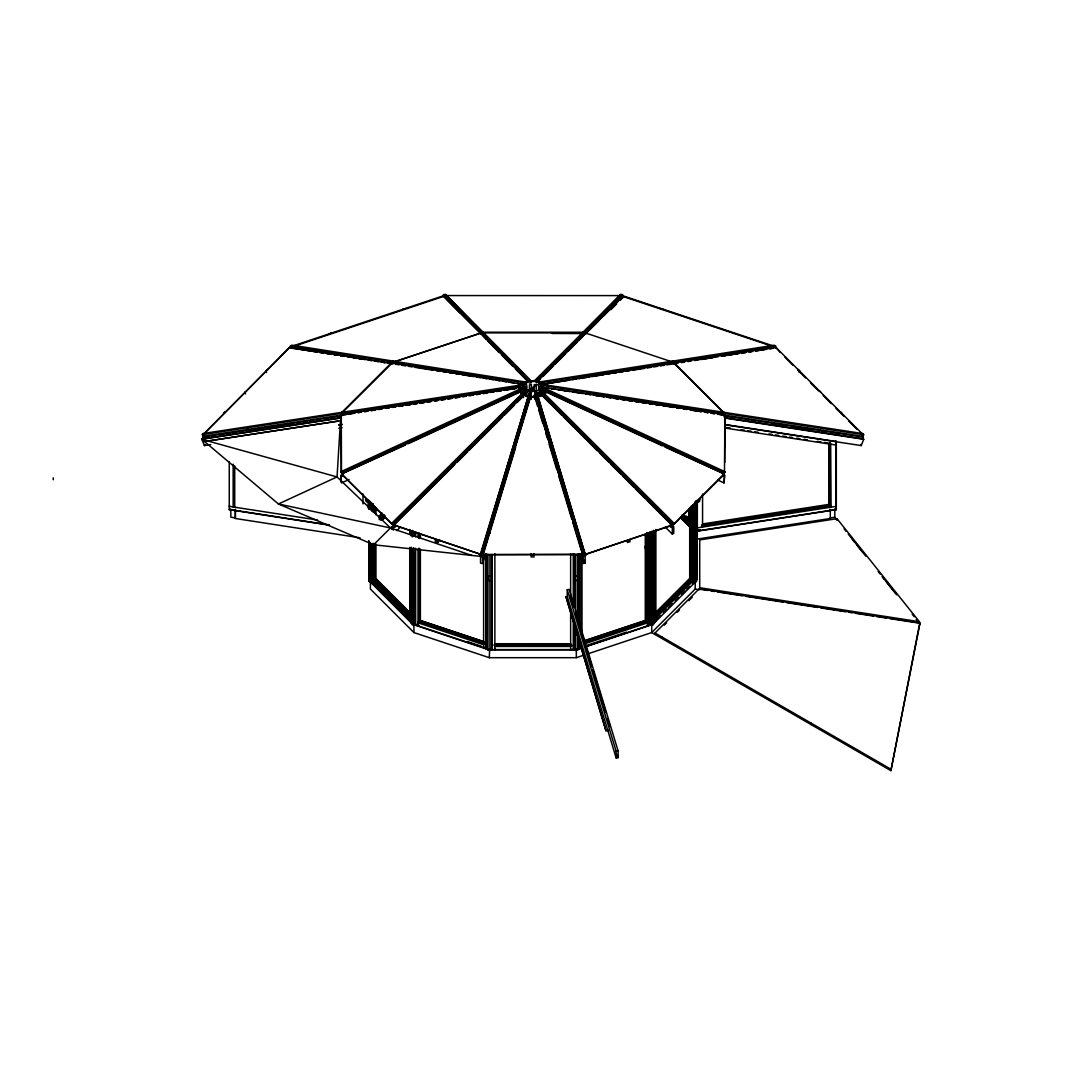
<?xml version="1.0" encoding="UTF-8"?>
<svg xmlns="http://www.w3.org/2000/svg" width="1065" height="1065" viewBox="0 0 1065 1065"><rect width="100%" height="100%" fill="white"/><g stroke="black" fill="none" stroke-linecap="round" stroke-linejoin="round"><path stroke-width="1.5" d="M519.334 390.815L519.094 387.487L341.279 414.578L341.479 473.02M341.199 472.394L340.986 415.377M368.783 578.495L368.796 541.206M446.035 295.564L620.389 295.604M482.605 332.879L446.035 294.912M490.805 649.597L490.805 648.692M573.343 648.878L573.343 649.783L492.163 649.77L492.163 648.865M494.866 648.865L494.866 649.77L494.866 553.64M519.094 390.296L519.094 387.487M570.64 648.878L570.64 649.783L570.64 612.308M574.701 648.705L574.701 649.61L577.696 649.131M620.389 294.938L583.726 332.906L482.884 332.879L487.53 337.552M695.245 578.561L696.816 578.561L696.843 529.931L695.259 529.931M724.732 462.49L724.706 414.658L546.625 387.913M724.972 471.955L724.44 473.086L724.999 415.443M536.254 383.027L536.427 381.07L585.337 332.094L583.407 331.787L534.484 380.764L536.427 381.07M585.337 332.094L585.071 334.144L622.373 296.603L622.546 294.659L620.589 294.353L583.287 331.894L585.257 332.2L622.546 294.659M534.803 392.439L583.114 554.519L586.362 554.013L586.189 555.185L581.61 555.89L583.301 553.347L534.803 392.439L536.733 392.146L585.058 554.213M536.733 392.146L537.785 397.391M540.434 382.761L537.745 381.177L585.164 334.037M585.67 333.718L623.305 295.91L772.697 345.752M623.305 295.91L603.256 316.292M588.892 653.497L651.7 632.57L890.899 770.661L919.787 622.852L699.252 588.745L655.002 632.996L655.002 634.474M890.899 770.661L919.88 623.81L916.299 619.324L919.401 623.185L889.887 618.632M673.226 363.897L673.719 362.06L775.613 346.045L775.12 347.896M673.506 363.844L673.999 362.007L672.574 361.181M537.865 396.46L585.218 554.319L672.108 525.378L542.085 395.062L537.758 396.859L540.567 395.927M586.416 554.199L672.228 524.978M480.488 553.907L528.213 396.513L523.993 395.102L393.637 524.925L480.608 554.306L393.637 524.925M482.512 556.849L480.541 556.542L480.541 563.199L482.512 563.505L482.512 556.849L515.606 447.526M530.476 398.416L531.435 395.248L531.435 397.911M482.512 563.505L485.387 554M480.794 554.199L529.518 392.2L531.462 392.492L482.725 554.506L479.463 554L479.649 555.171L484.216 555.877L482.552 553.334L531.462 392.492M528.879 396.087L529.518 392.2M482.751 554.625L530.623 396.859L535.495 396.859L583.074 554.652L482.751 554.625L583.074 554.266M799.136 372.444L799.709 370.647L797.925 369.289M543.536 384.172L673.972 363.178L723.747 412.741M862.903 434.44L775.773 347.243L780.219 352.475M550.179 403.648L539.103 392.413L539.582 391.135L541.007 390.322L673.919 523.155L670.551 527.082L674.385 523.887L673.439 524.433M541.007 390.322L539.103 392.413M672.015 525.245L673.919 523.155M724.2 415.164L724.346 412.381L542.524 384.452L542.365 387.247L548.515 388.193M542.365 387.247L542.524 384.452M607.756 397.285L607.915 394.516M723.801 415.11L723.934 412.328L863.129 433.615L863.662 434.746L862.983 436.41L725.438 415.363M862.464 435.279L863.342 437.169L862.663 438.82L725.105 417.786M725.132 424.775L861.199 445.583L863.728 439.312L863.209 438.181M662.124 445.742L541.939 390.083L543.123 387.5L724.839 471.662L722.616 476.468L723.295 475.017M543.616 394.476L546.252 391.601L724.067 473.872L665.093 447.127M546.252 391.601L544.428 393.664M723.508 475.11L673.679 524.473L724.067 473.872M723.654 474.245L724.839 471.662M340.547 415.297L203.002 436.344L202.323 434.68L202.856 433.548L523.354 384.638L523.487 387.42L518.895 388.113M340.88 417.706L203.322 438.753L202.643 437.089L203.522 435.212M210.777 444.611L204.413 445.583L201.884 439.312L202.417 438.181L208.926 437.183M202.936 437.049L203.468 435.918M204.413 445.583L204.946 444.451M229.667 505.476L229.255 506.354L317.543 520.013M328.992 525.098L229.255 509.669L229.667 508.79M235.631 509.23L235.112 510.361L229.667 509.523M342.185 415.044L342.051 412.248M523.541 389.111L524.06 387.98L519.174 388.725M489.913 533.272L490.326 532.38M487.956 649.53L486.532 649.051L486.958 554.585M584.179 655.068L576.325 657.691L489.288 657.691L489.714 648.678M490.326 648.931L489.913 649.836L491.963 648.931M689.068 509.403L688.576 510.468L690.972 510.827M696.39 507.153L696.909 506.021M696.39 511.746L696.909 510.614M724.067 482.938L724.586 475.15L724.067 482.938L718.023 480.142M541.939 390.083L542.458 388.951L546.145 390.669M543.123 387.5L542.604 388.632L724.32 472.793M341.772 415.097L341.625 412.328M523.487 387.42L523.354 384.638M437.861 542.444L437.848 540.701L435.305 539.848L435.319 541.606L437.861 542.444L439.605 539.636M223.464 413.539L224.582 411.982M610.857 309.702L616.688 303.845M620.176 300.317L623.677 296.802L622.373 296.603M540.008 376.158L535.336 380.831L530.463 380.831M542.338 373.815L551.683 364.47M554.013 362.127L563.358 352.768M565.688 350.438L576.192 339.908M578.535 337.578L583.194 332.892L581.969 332.812L583.221 333.731M537.625 381.816L539.955 379.473M543.443 375.972L552.762 366.613M555.078 364.283L565.555 353.753M567.885 351.423L577.19 342.065M579.52 339.722L585.457 333.252L586.669 333.545M540.82 386.076L543.177 383.72M540.727 386.582L543.083 384.225M388.219 363.059L391.494 363.564L289.787 347.283L202.763 435.026M203.934 433.868L289.787 347.283M341.878 412.341L391.281 362.979M342.251 412.661L392.066 363.125L522.343 384.252M378.714 516.485L382.162 513.05M378.94 518.096L382.814 514.209M379.153 519.693L384.185 514.661M380.524 520.146L385.117 515.567M381.589 520.359L385.037 516.898M382.734 519.747L385.037 517.444M519.707 386.102L522.143 383.666M486.758 554.439L486.758 648.013L485.96 648.811L415.67 625.355L416.455 624.569M418.798 625.355L418.012 626.14L418.012 548.981M484.415 647.24L483.616 648.026L483.616 557.727M655.215 613.094L690.932 577.376M655.228 613.24L689.694 578.801L693.794 580.172L655.894 618.046M656.333 612.548L690.932 577.936M655.454 614.851L691.917 578.388M655.667 616.449L693.288 578.854M652.872 623.291L655.228 620.935M657.158 619.018L660.646 615.517M663.455 612.708L666.983 609.18M668.807 607.37L672.308 603.868M675.223 600.94L678.751 597.412M681.627 594.55L685.128 591.062M686.978 589.185L689.335 586.828M653.484 623.904L654.296 623.092L654.296 531.155M653.164 622.266L654.536 622.719L695.139 582.129M696.39 580.984L695.565 581.81L695.565 501.362M695.139 501.695L695.219 589.052L651.7 632.57L651.7 624.463L585.75 646.442M664.32 625.155L666.65 622.825M677.127 612.348L679.457 610.019M688.775 600.7L692.263 597.199M392.453 524.393L391.481 523.834L395.315 527.042L391.96 523.115L525.165 390.456L526.589 391.268L527.082 392.546L517.071 402.517M391.973 523.967L342.211 474.591L392.186 524.419L437.742 478.345M440.085 476.002L449.47 466.643M451.813 464.3L460.027 456.113M463.555 452.612L471.768 444.411M475.283 440.91L483.497 432.723M487.011 429.208L495.225 421.021M498.753 417.507L506.967 409.319M510.481 405.805L518.695 397.618M393.864 525.205L393.371 523.927L526.589 391.268M341.08 418.026L201.884 439.312L278.431 503.985L373.602 544.761L391.96 526.483M394.929 524.153L454.715 464.606M457.178 462.17L467.588 451.786M468.92 450.468L479.29 440.138M480.661 438.78L490.978 428.489M492.403 427.078L502.68 416.841M504.144 415.39L514.382 405.179M393.318 530.144L393.318 527.481L395.661 525.138M396.832 530.636L400.36 527.122M590.356 329.072L598.557 320.938M267.768 369.382L265.984 370.727L266.543 372.537M290.425 345.992L291.863 345.166L393.757 361.168L392.319 362.007L290.425 345.992L290.918 347.842M526.336 391.201L539.276 383.72M538.65 396.766L538.65 394.103L540.088 393.278M412.168 623.93L411.356 623.105L412.488 622.453M413.606 624.756L416.162 624.569M672.321 534.111L672.321 527.455L673.759 526.629L673.759 533.285L672.321 534.111L665.279 527.095M646.309 545.932L644.964 546.704L646.042 550.778M652.046 550.898L653.484 550.072M652.046 555.504L653.484 554.679M392.027 361.954L393.451 361.141L526.363 382.135L524.938 382.947L392.027 361.954L392.519 363.791M526.856 383.972L525.431 384.785L524.938 382.947M289.52 348.149L291.557 347.11M350.292 468.32L356.322 465.525M389.471 450.202L400.027 445.33M433.189 430.007L439.219 427.225M461.824 416.774L464.833 415.377M472.381 411.889L481.42 407.709M502.52 397.964L508.551 395.182M520.545 392.146L523.567 390.748L524.1 391.88L521.078 393.278M349.054 479.476L341.506 482.964L340.986 475.176L340.986 481.833M341.08 471.609L343.289 476.401L341.08 471.609L522.915 387.687L524.1 390.256L519.188 392.519M341.599 472.727L523.421 388.805M522.422 394.556L519.787 391.68L341.852 473.805L405.392 445.024M408.334 443.692L518.482 392.825M328.672 334.104L330.989 333.079M293.993 345.566L443.439 295.777L480.874 332.972L394.849 361.621M295.684 345.672L441.988 296.949M394.649 361.767L480.621 333.225L528.08 381.23L525.391 382.801M523.86 382.641L528.08 381.23M373.229 583.034L371.858 583.487L371.858 544.082M411.103 620.922L409.732 621.374L409.732 547.503M370.5 542.724L370.5 582.129L411.077 622.732L412.448 622.279M584.326 640.771L645.27 620.469L647.627 622.825L585.124 643.659M585.577 640.491L646.482 620.189M583.553 642.075L646.482 621.108M584.339 642.861L650.356 620.868M587.467 645.137L626.526 632.117M489.288 649.583L576.325 649.583L581.037 648.013M577.709 649.517L579.12 649.051L579.12 640.837M578.867 647.999L579.653 648.798L581.996 648.013M586.695 646.455L649.983 625.368L649.983 531.794M649.49 532.62L649.49 624.556L652.046 624.742M402.637 309.316L405.339 308.664M442.388 296.656L445.356 296.163M526.443 381.616L527.747 381.403M673.999 362.007L540.78 382.814L539.369 381.989L774.175 345.22L775.613 346.045M543.283 384.185L540.288 384.665L538.877 383.826M544.787 383.959L569.575 380.085M572.491 379.633L576.098 379.073M579.001 378.607L589.118 377.023M592.034 376.571L603.762 374.734M606.704 374.281L610.285 373.709M613.214 373.269L616.795 372.697M619.737 372.244L623.305 371.672M626.26 371.232L629.814 370.647M632.77 370.207L644.471 368.357M647.44 367.918L650.981 367.332M653.95 366.906L657.491 366.32M660.473 365.881L664.001 365.295M666.983 364.869L672.148 364.017M674.864 363.631L678.152 363.125M681.44 362.606L684.728 362.087M688.017 361.568L691.305 361.048M694.593 360.542L697.881 360.023M701.156 359.504L712.671 357.694M722.523 356.149L725.811 355.63M729.099 355.111L732.387 354.605M735.675 354.086L738.964 353.567M742.252 353.048L745.54 352.542M748.828 352.022L752.116 351.503M755.405 350.984L766.907 349.187M770.195 348.668L773.483 348.149M583.301 553.347L585.244 553.041M443.519 294.632L445.49 294.339L482.778 331.867L480.821 332.174L443.519 294.632L443.706 296.576L479.836 332.946M775.773 347.243L674.212 362.899L723.561 412.288M695.299 360.196L718.236 356.669M721.511 356.163L737.899 353.633M741.173 353.127L746.086 352.369M749.361 351.863L752.636 351.357M755.91 350.851L759.185 350.345M762.46 349.839L765.735 349.333M769.023 348.841L772.298 348.335M534.257 397.884L534.257 395.221L536.214 394.915M534.923 399.255L536.254 399.055M686.14 516.072L683.53 516.485L683.943 517.364L689.161 516.552L689.161 509.949M702.541 523.94L830.074 504.211M701.635 525.032L830.474 505.09M701.835 526.203L831.006 506.221M695.352 530.53L700.198 529.771M695.725 531.209L835.905 509.523L835.905 440.737M369.236 581.011L371.605 581.583M695.352 531.475L696.896 531.235M696.936 530.277L697.335 531.169L836.318 509.669L836.318 441.536L725.132 424.536M830.287 517.91L834.8 517.204L836.864 519.787M583.181 563.478L583.181 556.822L585.151 556.516L585.151 563.172L583.181 563.478L580.305 553.973M695.725 539.303L830.287 518.495L830.287 509.789M919.401 623.185L919.401 621.72L836.997 518.668L699.718 539.915L699.718 589.211L707.919 590.476M575.752 575.992L577.709 575.686M575.752 580.585L577.709 580.292M567.219 589.691L569.189 589.384L618.113 750.971L618.113 757.641L616.142 757.947L567.219 596.347L567.219 589.691L616.142 751.278L616.142 757.947M605.958 730.75L565.914 596.546L605.958 730.75L609.007 730.284M616.142 751.278L618.113 750.971M202.323 434.68L341.519 413.38M449.55 396.819L452.811 396.313M498.5 389.337L501.761 388.845M341.106 413.446L522.822 385.756M343.143 414.844L354.565 413.113M357.827 412.608L361.088 412.115M364.363 411.623L367.625 411.117M370.886 410.624L375.772 409.879M379.034 409.386L382.308 408.88M385.57 408.388L388.832 407.895M392.093 407.389L395.355 406.897M398.616 406.404L403.515 405.659M406.777 405.153L410.038 404.66M413.3 404.168L416.561 403.662M419.823 403.169L424.722 402.424M427.984 401.918L431.245 401.425M434.507 400.933L437.768 400.427M441.03 399.934L444.291 399.442M447.553 398.936L452.452 398.19M455.714 397.698L458.975 397.205M462.237 396.699L465.498 396.207M468.76 395.714L473.659 394.969M476.92 394.463L480.182 393.97M483.443 393.478L486.705 392.972M489.98 392.479L493.241 391.987M496.503 391.481L501.389 390.735M504.664 390.243L507.925 389.75M511.187 389.244L514.448 388.752M343.423 414.857L354.911 413.1M358.186 412.608L361.474 412.102M364.749 411.609L368.037 411.103M371.312 410.597L374.6 410.105M377.875 409.599L381.163 409.106M386.076 408.348L389.364 407.855M392.652 407.349L395.927 406.857M399.215 406.351L402.49 405.858M405.778 405.352L410.691 404.607M413.979 404.101L417.254 403.608M420.542 403.103L423.817 402.597M427.105 402.104L430.393 401.598M435.305 400.853L438.594 400.347M441.869 399.854L445.157 399.348M448.432 398.856L451.72 398.35M454.995 397.857L459.92 397.099M463.208 396.606L466.483 396.1M469.772 395.608L473.046 395.102M476.335 394.609L479.609 394.103M482.898 393.597L487.823 392.852M491.098 392.346L494.386 391.853M497.661 391.348L500.949 390.855M504.224 390.349L515.713 388.605M202.643 437.089L341.838 415.803M212.188 436.69L215.45 436.184M220.349 435.439L223.61 434.933M226.872 434.44L230.12 433.934M233.381 433.442L236.643 432.949M239.905 432.443L243.166 431.951M248.065 431.192L251.327 430.699M254.575 430.193L257.837 429.701M261.098 429.208L264.36 428.702M267.621 428.21L270.883 427.704M275.768 426.959L279.03 426.453M282.292 425.96L285.553 425.468M288.815 424.962L292.076 424.469M296.975 423.71L300.224 423.218M303.485 422.712L306.747 422.219M310.008 421.727L313.27 421.221M316.531 420.728L319.793 420.222M324.679 419.477L327.94 418.971M331.202 418.478L334.463 417.986M337.725 417.48L340.986 416.987M208.008 441.016L338.151 421.101M204.48 441.509L340.467 420.755L337.046 476.934L390.469 527.974L471.795 555.411M338.723 424.802L341.985 424.296M338.856 425.015L342.118 424.522M338.803 428.316L342.078 427.811M529.385 383.067L531.329 382.774M246.96 427.717L250.248 427.225M585.337 553.92L586.535 553.8M531.155 391.041L534.044 391.015M482.605 332.227L583.726 332.253M552.123 333.465L583.194 333.545M530.463 381.483L535.336 381.483M530.623 397.245L535.495 397.245L583.074 554.652M695.259 531.688L696.843 531.688M695.259 533.245L696.843 533.245M531.115 555.185L534.044 555.185M695.245 573.676L696.816 573.676M695.245 576.99L696.816 576.99M494.093 644.631L571.412 644.644M494.093 645.55L574.701 645.563M573.702 648.931L575.752 649.823L573.702 648.931L573.702 624.303M234.646 517.79L235.378 517.843L235.378 509.749L235.325 518.495L360.05 537.798M373.602 544.761L480.528 556.356M724.466 413.46L863.662 434.746M551.51 388.658L554.772 389.164M558.033 389.67L569.456 391.414M572.73 391.92L575.992 392.413M579.254 392.918L582.515 393.411M585.777 393.917L590.676 394.662M593.937 395.168L597.199 395.661M600.46 396.167L603.722 396.659M606.997 397.165L610.258 397.671M613.52 398.164L618.419 398.922M621.68 399.415L624.942 399.921M628.204 400.413L631.465 400.919M634.727 401.412L637.988 401.918M641.25 402.41L646.149 403.169M649.41 403.662L652.672 404.168M655.947 404.673L659.208 405.166M662.47 405.672L673.892 407.416M677.154 407.922L680.415 408.414M683.677 408.92L686.938 409.413M690.213 409.919L701.635 411.662M704.897 412.168L708.158 412.674M711.42 413.167L714.682 413.673M717.943 414.165L722.842 414.924M546.412 388.698L541.513 387.953L542.045 391.747M724.147 415.869L863.342 437.169M724.014 416.881L727.289 417.387M730.563 417.893L733.838 418.385M745.3 420.143L748.575 420.648M751.85 421.141L755.125 421.647M773.137 424.403L776.412 424.895M779.686 425.401L782.961 425.907M794.423 427.651L797.698 428.157M800.973 428.663L804.248 429.155M807.523 429.661L810.798 430.167M822.273 431.911L825.548 432.417M835.373 433.921L838.648 434.413M725.159 418.106L863.728 439.312M726.876 427.504L730.164 427.997M741.08 429.674L744.342 430.18M747.617 430.686L750.892 431.179M754.832 431.778L758.12 432.284M768.877 433.934L772.138 434.427M775.413 434.933L778.688 435.425M782.775 436.051L786.063 436.557M789.351 437.063L792.64 437.555M796.673 438.181L799.935 438.673M804.155 439.326L807.443 439.818M817.308 441.336L821.195 441.935M824.47 442.428L827.731 442.934M725.132 428.063L836.318 445.064L835.905 444.185M480.608 553.028L482.552 553.334M620.788 296.176L623.837 296.642M581.81 333.638L583.114 333.838M543.043 385.583L724.866 413.5M291.637 348.122L303.086 349.892M306.361 350.398L309.635 350.904M312.91 351.41L316.185 351.916M319.46 352.422L322.735 352.928M326.01 353.434L330.922 354.192M334.197 354.698L337.472 355.204M340.747 355.71L344.022 356.216M347.296 356.722L350.571 357.228M353.846 357.734L365.295 359.517M368.57 360.023L371.845 360.529M375.12 361.035L378.395 361.541M381.669 362.047L384.944 362.553M551.79 388.685L555.078 389.191M558.366 389.697L561.641 390.203M564.929 390.709L569.855 391.467M573.143 391.973L582.994 393.478M586.269 393.983L589.557 394.489M594.483 395.248L604.334 396.766M607.622 397.258L610.897 397.764M614.186 398.27L617.474 398.776M620.749 399.282L624.037 399.788M627.325 400.294L632.251 401.052M635.539 401.545L638.814 402.051M642.102 402.557L645.39 403.063M648.665 403.568L651.953 404.074M655.241 404.58L660.167 405.339M663.442 405.832L666.73 406.337M670.018 406.843L673.293 407.349M676.581 407.855L679.869 408.361M683.144 408.867L686.432 409.373M691.358 410.118L701.209 411.636M704.498 412.142L707.772 412.648M711.061 413.153L714.349 413.659M717.624 414.152L722.549 414.911M695.365 578.668L696.909 578.907M695.365 579.613L696.909 579.853M236.736 510.614L329.311 524.938M699.718 587.734L919.401 621.72M711.194 590.982L714.482 591.488M717.757 591.994L742.345 595.801M745.62 596.307L783.334 602.138M786.609 602.644L817.76 607.463M821.035 607.969L845.623 611.776M848.898 612.282L852.186 612.788M855.461 613.307L873.5 616.089M876.775 616.595L886.613 618.113M235.325 517.896L230.825 517.191L230.825 509.097M695.219 589.052L699.718 589.744M487.956 575.686L489.913 575.992M487.956 580.292L489.913 580.598M292.555 348.095L317.21 351.969M320.498 352.488L323.787 353.008M327.075 353.513L330.363 354.033M333.651 354.552L336.939 355.071M340.228 355.577L345.153 356.362M348.441 356.868L364.882 359.451M368.157 359.97L371.445 360.489M374.734 361.008L378.022 361.514M381.31 362.033L384.598 362.553M387.886 363.072L391.174 363.591M395.528 364.23L399.016 364.829M402.038 365.255L405.525 365.854M408.534 366.28L412.022 366.879M415.27 367.385L433.162 370.207M436.171 370.647L439.659 371.246M442.681 371.672L446.168 372.271M449.177 372.697L452.665 373.296M455.687 373.722L459.161 374.321M462.183 374.747L473.566 376.544M476.827 377.063L480.302 377.662M483.324 378.088L486.798 378.687M489.833 379.113L493.308 379.712M496.33 380.138L499.805 380.738M502.84 381.163L506.314 381.763M509.336 382.202L514.222 382.961M517.47 383.48L523.94 384.545M529.984 399.095L531.302 399.308M390.469 527.974L278.431 503.985L337.046 476.934L201.884 439.312M660.34 308.557L663.042 309.209M624.756 297.068L769.436 345.326M585.79 333.079L671.775 361.767M537.745 381.177L541.965 382.588M525.524 395.98L528.213 396.513M692.423 583.034L693.794 583.487L693.794 504.69M484.429 641.822L420.382 620.456L418.012 622.825L483.616 644.711L484.415 643.926L418.372 621.893M420.688 620.722L483.417 641.623M419.157 621.108L484.082 642.754M467.229 641.503L481.287 646.189M487.93 649.144L413.926 624.463L413.926 632.57L489.288 657.691M557.408 395.088L560.416 396.486M583.021 406.963L589.052 409.745M626.726 427.198L632.756 429.994M670.431 447.446L676.448 450.229M714.122 467.681L720.153 470.477M546.531 392.812L542.005 390.722L541.473 391.853L544.495 393.251M774.295 347.084L776.531 348.375M672.281 361.221L673.719 362.06M527.082 392.546L525.165 390.456M525.551 393.305L526.989 394.13L526.989 396.792M653.164 622.439L654.296 623.092M655.002 632.996L890.899 769.196M391.96 523.115L393.371 523.927M393.318 527.481L391.88 526.656L391.88 529.318M412.168 550.086L413.606 550.911M412.168 554.692L413.606 555.517M522.582 397.019L523.541 397.578M459.934 312.684L443.439 295.777M819.291 390.669L820.756 392.133M680.562 516.898L690.932 527.268M548.502 398.723L555.531 405.738M560.217 410.424L567.259 417.453M571.945 422.139L578.974 429.168M583.66 433.854L590.689 440.87M595.375 445.556L602.404 452.585M607.09 457.271L614.119 464.3M618.805 468.986L625.847 476.002M630.533 480.688L637.562 487.717M642.248 492.403L650.449 500.603M652.792 502.946L662.164 512.305M664.507 514.648L673.879 524.02M539.582 391.135L672.508 523.98M550.592 403.901L561.907 415.35M563.438 416.735L573.622 427.065M575.113 428.41L585.351 438.767M586.788 440.071L597.079 450.468M599.622 452.905L608.967 462.237M611.297 464.58L620.642 473.912M622.972 476.241L633.422 486.758M635.818 489.075L645.137 498.46M647.493 500.75L657.997 511.253M659.208 512.505L669.672 522.915M538.65 394.103L540.993 396.446M669.978 525.112L672.321 527.455M375.825 578.535L410.384 613.094M372.763 583.301L370.407 580.944L370.407 589.052L413.926 632.57M376.291 586.828L384.518 595.055M386.875 597.412L395.102 605.652M398.63 609.18L406.87 617.407M410.398 620.935L412.741 623.291M784.865 357.121L792.999 365.268M797.645 369.914L805.779 378.048M810.425 382.708L818.559 390.842M823.205 395.488L831.326 403.635M835.985 408.281L844.106 416.415M848.752 421.074L856.886 429.208M686.872 516.485L690.32 519.933M683.211 514.648L690.932 522.369M681.84 515.101L691.025 524.286L689.654 524.739L681.627 516.711M543.736 383.586L545.36 385.211M521.61 393.744L519.787 391.68M649.983 625.368L649.184 624.569L649.184 532.646M646.841 625.355L647.627 626.14L647.627 532.567M410.384 613.254L375.958 578.801L371.858 580.172L409.732 618.059L411.103 617.607L372.364 578.854M373.735 578.388L410.997 615.69M371.192 581.73L377.023 587.561M380.511 591.062L389.83 600.38M393.331 603.882L401.478 612.029M404.98 615.53L413.127 623.691M491.005 341.066L500.297 350.425M503.772 353.926L511.892 362.113M516.538 366.799L523.501 373.815M486.532 339.722L480.621 333.225M487.743 340.946L499.179 352.502M501.575 354.938L512.891 366.373M515.473 368.983L528.2 381.869M844.092 528.839L846.156 531.422M848.219 534.004L862.663 552.109M878.132 571.492L880.196 574.075M882.259 576.658L895.665 593.458M912.173 614.146L914.236 616.728M852.453 539.462L854.516 542.045M856.566 544.614L865.845 556.21M882.313 576.817L884.376 579.4M886.439 581.969L896.743 594.856M840.991 412.075L842.122 413.646M862.157 435.918L862.69 437.049M860.68 444.451L861.199 445.583M830.46 443.346L830.873 507.193L829.529 504.304M835.905 505.462L836.318 506.354L697.335 527.854L696.936 526.962M835.905 508.777L836.318 509.669M835.386 508.391L835.905 509.523M829.941 509.23L830.46 510.361M697.708 529.691L698.241 530.823M696.377 529.904L696.896 531.036M689.161 516.552L688.762 509.07M578.708 648.159L579.12 649.051M376.597 509.509L377.09 510.561M368.716 506.035L369.236 507.166M244.87 392.133L245.496 393.89M534.257 395.221L537.612 406.311M538.571 409.479L542.897 423.737M545.773 433.242L547.21 437.995M549.127 444.331L556.809 469.678M558.726 476.015L571.679 518.788M572.637 521.957L581.264 550.485M582.222 553.654L583.181 556.822M584.179 560.004L585.151 563.172M570.494 595.841L573.822 606.864M575.739 613.16L591.94 666.69M592.899 669.832L605.759 712.339M607.676 718.635L610.059 726.516M617.154 754.473L618.113 757.641M392.319 362.007L392.812 363.844M480.994 334.117L480.821 332.174L482.645 331.774L531.155 380.831L529.212 381.124L480.714 332.067L480.887 334.011M919.787 622.852L919.787 624.33M836.997 518.668L836.997 520.146M834.8 509.11L834.8 517.204M830.46 443.186L830.46 507.086M829.941 443.692L829.941 505.955M829.542 442.814L829.529 505.955M829.409 444.172L829.409 505.649M829.156 442.814L829.116 505.076M811.157 723.162L811.157 724.626M702.567 494L702.567 527.042M697.335 501.429L697.335 531.169M696.843 500.417L696.39 581.716L696.39 500.55L696.377 528.267M696.816 500.896L696.816 578.561M692.423 505.263L692.423 579.746M691.052 506.461L691.052 579.267M690.453 508.551L690.453 579.693M689.694 507.659L689.694 580.465M683.943 514.062L683.943 517.364M661.804 636.923L661.804 638.401M655.894 529.438L655.894 621.361M654.536 530.783L654.536 622.719M653.484 530.33L653.484 624.649L652.046 625.475L652.046 531.155M650.622 531.635L650.622 625.208M646.841 532.713L646.841 622.067M646.056 533.565L646.056 622.918M645.27 534.43L645.27 622.12M581.996 556.076L581.996 631.598M581.21 557.887L581.21 632.45M579.653 553.574L579.653 625.807M579.653 640.584L579.653 648.798M579.12 553.84L579.12 626.074M577.709 554.306L577.709 618.326M577.709 632.357L577.709 650.262L575.752 650.555L575.752 629.402M576.325 649.583L576.325 657.691M575.752 554.612L575.752 615.357M574.115 554.612L574.115 607.143M574.115 623.558L574.115 649.823M573.702 553.707L573.702 604.601M573.343 553.654L573.343 604.547M573.343 618.592L573.343 649.783M570.64 553.654L570.64 597.252M540.075 389.204L540.075 386.542L538.637 385.716L538.637 389.71M536.174 391.574L536.174 384.904L534.217 384.598L534.217 391.268M534.044 553.654L534.044 556.942L531.115 556.942L531.115 553.654M532.806 387.46L532.806 390.775M531.368 391.241L531.368 384.585L529.412 384.891L529.412 391.547M526.895 391.041L526.895 385.716L525.471 386.542L525.471 390.536M492.163 554.559L492.163 649.77M491.551 554.612L491.551 649.836M489.913 554.612L489.913 650.569L487.956 650.262L487.956 554.306M488.076 575.712L488.076 580.319M486.532 553.84L486.532 649.051M485.96 553.587L485.96 648.811M420.382 534.43L420.382 537.745M420.382 549.327L420.382 622.12M419.583 533.565L419.583 538.531M419.583 548.462L419.583 622.905M418.798 532.7L418.798 538.344M418.798 548.195L418.798 623.717M418.012 532.567L418.012 537.492M415.67 531.781L415.67 536.707M415.67 548.209L415.67 625.355M415.017 531.648L415.017 536.574M415.017 549.713L415.017 625.222M413.606 531.182L413.606 536.441M413.606 547.596L413.606 625.488L412.168 624.662L412.168 548.408M412.168 530.357L412.168 536.92M411.356 531.182L411.356 534.457M411.356 547.596L411.356 623.105M411.077 530.796L411.077 535.722M411.077 547.21L411.077 622.732M409.732 529.438L409.732 534.364M375.958 507.659L375.932 514.821M375.958 544.069L375.958 580.465M374.587 506.461L374.587 513.09M374.587 544.521L374.587 579.267M373.229 503.612L373.229 512.438M373.229 543.323L373.229 581.384M371.858 503.039L371.858 511.253M370.5 501.695L370.5 509.895M370.061 501.389L370.061 507.952M370.061 542.431L370.061 581.823M369.236 500.563L369.236 508.777M369.236 542.697L369.236 581.743L368.783 540.727M368.796 500.35L368.716 509.283M368.636 501.682L368.636 508.245M368.237 501.429L368.237 508.032M363.005 494L362.979 503.918M340.733 445.064L340.733 446.754L340.707 443.293L340.707 444.997M234.699 465.764L234.699 507.193M233.155 464.194L233.155 506.953M229.255 461.624L229.255 509.669M53.25 477.812L53.25 479.769M494.866 643.726L494.866 646.455L570.64 646.468L570.64 643.739L494.866 643.726M627.431 540.807L627.418 542.551L629.961 541.712L629.974 539.955L627.431 540.807M698.347 500.577L698.334 502.321L699.798 500.856L699.811 499.099L698.347 500.577M724.932 443.533L724.919 446.981L724.932 443.533M689.787 526.669L680.562 517.444L689.747 526.722M367.092 500.377L365.628 498.913L365.641 500.67L367.106 502.134L367.092 500.377M528.147 390.695A9.026 5.205 0 0 0 541.672 386.182A9.026 5.205 0 0 0 528.147 381.669A9.026 5.205 0 0 0 528.147 390.695"/></g></svg>
